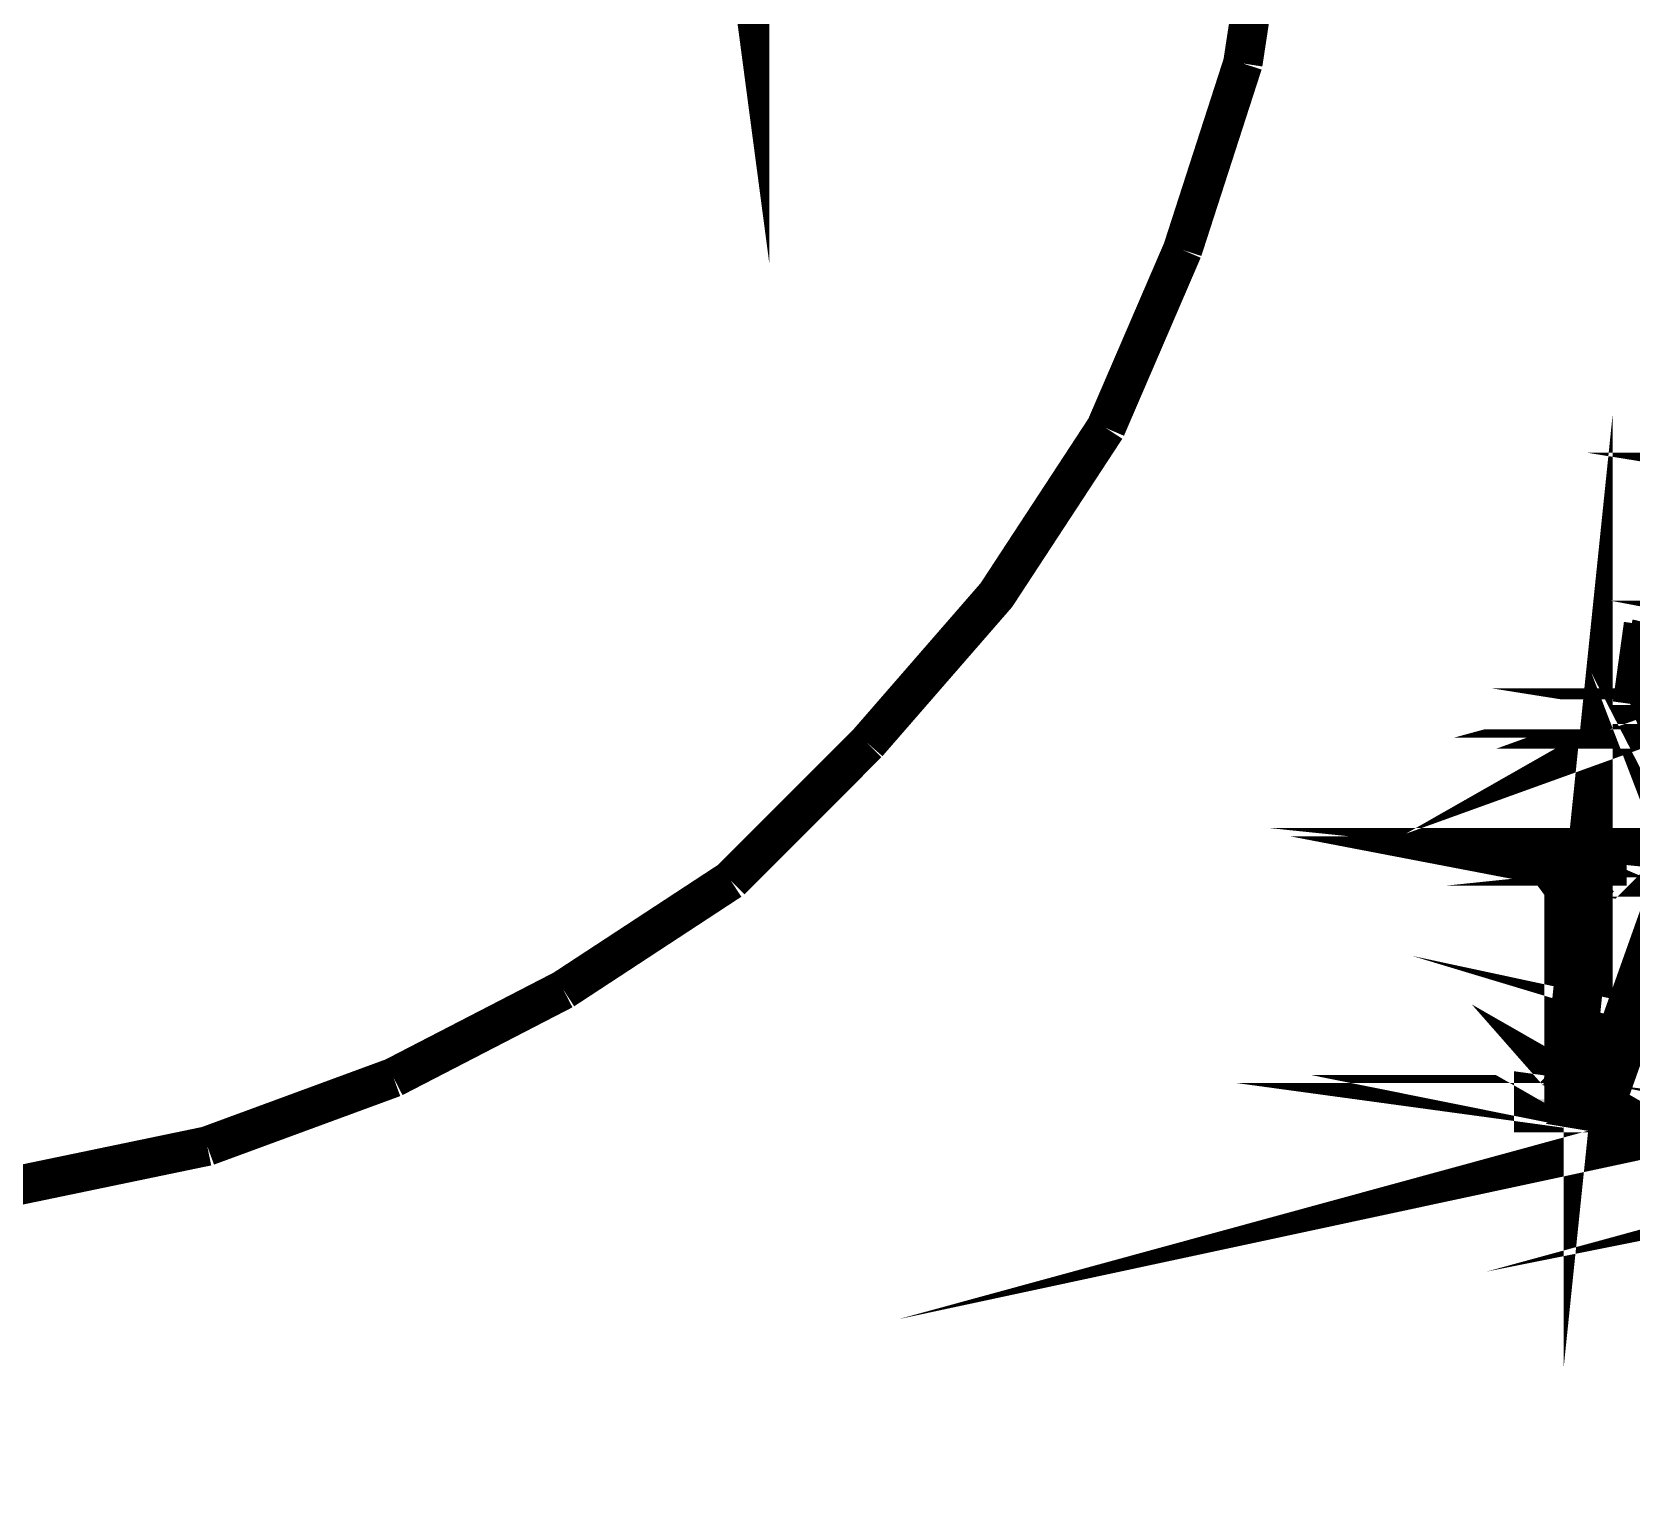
# Model space of a CAD drawing. Header units: inches. Extents: x -524 to 1067, y -71 to 1110.
# Drawn here: x 641.22 to 678.82, y 118.04 to 152.62 of the extents above; entities that cross this region are included whole.
import ezdxf

# ---------------------------------------------------------------- set-up
doc = ezdxf.new("R2010")
doc.units = ezdxf.units.IN
doc.header["$MEASUREMENT"] = 0
doc.layers.add('H', color=7, linetype='Continuous')
doc.layers.add('P', color=7, linetype='Continuous')

msp = doc.modelspace()

# ---------------------------------------------------------------- hatches: boundary and pattern name
at = {"layer": 'H', "linetype": 'Continuous'}
for points in [[(676.6245613318465, 133.1418541869889), (676.6245613318465, 133.3352955950482), (678.7524168204986, 133.1418541869889), (676.6245613318465, 133.1418541869889)], [(678.7524168204986, 133.1418541869889), (676.6245613318465, 133.3352955950482), (678.7524168204986, 133.3352955950482), (678.7524168204986, 133.1418541869889)], [(677.1428383119301, 132.8827156969471), (676.8836998218883, 133.1418541869889), (678.4932783304571, 133.1418541869889), (678.2998369223978, 132.8827156969471), (677.1428383119301, 132.8827156969471)], [(678.0406984323561, 127.5393530290453), (680.1685539210082, 133.3352955950482), (679.9094154309666, 132.4337856367341), (678.0406984323561, 127.3459116209861), (678.0406984323561, 127.5393530290453)], [(677.8509068621845, 132.4337856367341), (677.3326298821012, 132.6235772069056), (677.3326298821012, 132.8827156969471), (678.0406984323561, 132.8827156969471), (677.8509068621845, 132.6235772069056), (677.8509068621845, 132.4337856367341)], [(677.3326298821012, 127.7984915190871), (677.3326298821012, 132.6235772069056), (677.8509068621845, 132.4337856367341), (677.8509068621845, 127.5393530290453), (677.3326298821012, 127.7984915190871)], [(676.6245613318465, 127.3459116209861), (676.6245613318465, 127.5393530290453), (676.8836998218883, 127.5393530290453), (678.0406984323561, 127.3459116209861), (676.6245613318465, 127.3459116209861)], [(678.0406984323561, 127.3459116209861), (676.8836998218883, 127.5393530290453), (677.1428383119301, 127.5393530290453), (678.0406984323561, 127.3459116209861)], [(677.1428383119301, 127.5393530290453), (677.3326298821012, 127.7984915190871), (677.8509068621845, 127.5393530290453), (677.1428383119301, 127.5393530290453)], [(678.0406984323561, 127.3459116209861), (677.1428383119301, 127.5393530290453), (677.8509068621845, 127.5393530290453), (678.0406984323561, 127.3459116209861)], [(678.0406984323561, 127.3459116209861), (677.8509068621845, 127.5393530290453), (678.0406984323561, 127.5393530290453), (678.0406984323561, 127.3459116209861)]]:
    msp.add_hatch(color=256, dxfattribs=at).paths.add_polyline_path(points)

# ---------------------------------------------------------------- linework, layer by layer
at = {"layer": 'P'}
for points, const_width in [([(669.6716201553759, 151.8764720656364), (670.3796887056308, 156.5117661832835), (670.6388271956723, 161.2091075450251)], 0.927058823529412), ([(657.3753163110034, 159.5374817923617), (658.0833848612583, 154.1941191244599), (658.0833848612583, 160.2455503426165)], 0.927058823529412), ([(668.2554830548665, 147.4966666001432), (669.6716201553759, 151.8764720656364)], 0.927058823529412), ([(666.4524631382383, 143.313952380597), (668.2554830548665, 147.4966666001432)], 0.927058823529412), ([(660.8536118181828, 135.9084313060255), (663.8793274272612, 139.3867268132047), (666.4524631382383, 143.313952380597)], 0.927058823529412), ([(677.7852097802024, 127.5393530290454), (677.3326298821012, 128.0539801712409), (677.7852097802024, 132.4337856367341), (677.7852097802024, 127.5393530290454)], 1.15699861046781), ([(684.0300824064179, 142.1533039322414), (684.9936396088265, 142.1533039322414), (683.3877109381458, 142.412442422283)], 1.160648448355721), ([(683.128572448104, 138.9341469151038), (684.4790124666313, 138.67865826295), (683.128572448104, 138.67865826295), (683.128572448104, 138.9341469151038)], 1.15699861046781), ([(679.2013468807118, 136.3610112041265), (679.6502769409249, 136.6164998562803), (678.9422083906702, 136.3610112041265), (679.2013468807118, 136.3610112041265)], 1.15699861046781), ([(678.9422083906702, 136.8099412643396), (679.394788288771, 138.67865826295)], 1.160648448355721), ([(678.9422083906702, 136.8099412643396), (679.394788288771, 138.67865826295)], 1.160648448355721), ([(679.2013468807118, 138.67865826295), (678.9422083906702, 136.8099412643396)], 1.160648448355721), ([(679.394788288771, 138.67865826295), (679.2013468807118, 138.67865826295)], 1.15699861046781), ([(679.6502769409249, 136.6164998562803), (678.9422083906702, 136.6164998562803), (679.6502769409249, 136.8099412643396), (679.6502769409249, 136.6164998562803)], 1.15699861046781), ([(678.9422083906702, 136.6164998562803), (679.6502769409249, 136.8099412643396), (678.9422083906702, 136.8099412643396)], 1.15699861046781), ([(681.0700638793221, 136.6164998562803), (680.3583454911795, 136.6164998562803), (681.0700638793221, 136.8099412643396), (681.0700638793221, 136.6164998562803)], 1.15699861046781), ([(680.3583454911795, 136.6164998562803), (681.0700638793221, 136.8099412643396), (680.3583454911795, 136.8099412643396)], 1.15699861046781), ([(680.1028568390259, 133.3352955950482), (679.8437183489843, 132.4337856367341), (682.2270624897901, 127.7984915190872), (680.1028568390259, 133.3352955950482)], 1.160648448355721), ([(678.9422083906702, 136.8099412643396), (678.9422083906702, 136.6164998562803)], 1.160648448355721), ([(679.6502769409249, 136.8099412643396), (678.9422083906702, 136.8099412643396)], 1.15699861046781), ([(684.7381509566728, 136.6164998562803), (682.8694339580622, 136.6164998562803), (684.4790124666313, 136.3610112041265)], 1.15699861046781), ([(678.9422083906702, 136.3610112041265), (679.6502769409249, 136.6164998562803), (678.9422083906702, 136.6164998562803)], 1.15699861046781), ([(679.6502769409249, 136.3610112041265), (679.2013468807118, 136.3610112041265), (679.6502769409249, 136.6164998562803)], 1.15699861046781), ([(682.8694339580622, 136.6164998562803), (684.4790124666313, 136.3610112041265), (683.128572448104, 136.3610112041265)], 1.15699861046781), ([(680.3583454911795, 136.3610112041265), (681.0700638793221, 136.6164998562803), (680.3583454911795, 136.6164998562803)], 1.15699861046781), ([(678.9422083906702, 136.6164998562803), (678.9422083906702, 136.3610112041265)], 1.160648448355721), ([(679.6502769409249, 136.6164998562803), (678.9422083906702, 136.3610112041265), (679.6502769409249, 136.6164998562803)], 1.15699861046781), ([(679.2013468807118, 136.3610112041265), (679.394788288771, 136.3610112041265)], 1.160648448355721), ([(679.2013468807118, 136.3610112041265), (679.6502769409249, 136.3610112041265), (679.6502769409249, 136.3610112041265), (679.2013468807118, 136.3610112041265)], 1.160648448355721), ([(679.2013468807118, 136.3610112041265), (679.2013468807118, 136.3610112041265)], 1.160648448355721), ([(679.394788288771, 136.3610112041265), (679.2013468807118, 136.3610112041265)], 1.15699861046781), ([(679.6502769409249, 136.3610112041265), (679.2013468807118, 136.3610112041265)], 1.15699861046781), ([(679.6502769409249, 136.3610112041265), (679.2013468807118, 136.3610112041265)], 1.15699861046781), ([(679.394788288771, 136.3610112041265), (679.394788288771, 136.3610112041265), (679.394788288771, 136.3610112041265)], 1.160648448355721), ([(679.6502769409249, 136.3610112041265), (679.394788288771, 136.3610112041265)], 1.160648448355721), ([(657.6344548010452, 132.6892742888879), (660.8536118181828, 135.9084313060255)], 0.927058823529412), ([(683.3877109381458, 133.141854186989), (681.5189939395352, 133.3352955950482), (683.3877109381458, 133.3352955950482), (683.3877109381458, 133.141854186989)], 1.15699861046781), ([(687.5047280757096, 133.3352955950482), (685.639660914987, 133.141854186989), (687.5047280757096, 133.141854186989)], 1.15699861046781), ([(676.6245613318465, 133.3352955950482), (678.6867197385163, 133.141854186989), (676.6245613318465, 133.3352955950482)], 1.160648448355721), ([(678.6867197385163, 133.141854186989), (676.6245613318465, 133.3352955950482)], 1.160648448355721), ([(676.6245613318465, 133.3352955950482), (678.6867197385163, 133.3352955950482), (678.6867197385163, 133.141854186989)], 1.15699861046781), ([(685.8951495671406, 133.3352955950482), (687.5047280757096, 133.3352955950482), (685.639660914987, 133.141854186989), (685.8951495671406, 133.3352955950482)], 1.15699861046781), ([(679.8437183489843, 132.4337856367341), (678.0406984323561, 127.5393530290454), (680.1028568390259, 133.3352955950482)], 1.15699861046781), ([(678.4932783304571, 133.141854186989), (676.8836998218883, 133.141854186989), (678.2341398404153, 132.8827156969472), (678.4932783304571, 133.141854186989)], 1.160648448355721), ([(678.0406984323561, 132.8827156969472), (677.3326298821012, 132.8827156969472), (677.7852097802024, 132.6892742888879)], 1.15699861046781), ([(676.6245613318465, 133.141854186989), (678.6867197385163, 133.141854186989), (676.8836998218883, 133.141854186989), (676.6245613318465, 133.141854186989)], 1.160648448355721), ([(678.6867197385163, 133.141854186989), (676.8836998218883, 133.141854186989)], 1.160648448355721), ([(676.8836998218883, 133.141854186989), (678.2341398404153, 132.8827156969472)], 1.160648448355721), ([(676.8836998218883, 133.141854186989), (678.6867197385163, 133.141854186989)], 1.15699861046781), ([(678.2341398404153, 132.8827156969472), (677.0771412299475, 132.8827156969472), (676.8836998218883, 133.141854186989)], 1.15699861046781), ([(677.0771412299475, 132.8827156969472), (678.0406984323561, 132.8827156969472)], 1.160648448355721), ([(677.0771412299475, 132.8827156969472), (678.0406984323561, 132.8827156969472)], 1.160648448355721), ([(677.3326298821012, 132.8827156969472), (677.0771412299475, 132.8827156969472)], 1.160648448355721), ([(677.0771412299475, 132.8827156969472), (678.0406984323561, 132.8827156969472)], 1.160648448355721), ([(677.0771412299475, 132.8827156969472), (678.0406984323561, 132.8827156969472), (678.0406984323561, 132.8827156969472)], 1.160648448355721), ([(677.0771412299475, 132.8827156969472), (678.0406984323561, 132.8827156969472), (678.2341398404153, 132.8827156969472)], 1.160648448355721), ([(678.0406984323561, 132.8827156969472), (677.0771412299475, 132.8827156969472)], 1.15699861046781), ([(678.0406984323561, 132.8827156969472), (677.0771412299475, 132.8827156969472)], 1.15699861046781), ([(678.0406984323561, 132.8827156969472), (677.0771412299475, 132.8827156969472)], 1.15699861046781), ([(678.2341398404153, 132.8827156969472), (677.0771412299475, 132.8827156969472)], 1.15699861046781), ([(677.3326298821012, 132.8827156969472), (678.0406984323561, 132.8827156969472)], 1.160648448355721), ([(677.7852097802024, 132.6892742888879), (677.3326298821012, 132.6892742888879), (677.3326298821012, 132.8827156969472)], 1.160648448355721), ([(677.3326298821012, 132.4337856367341), (677.3326298821012, 132.6892742888879), (677.7852097802024, 132.4337856367341)], 1.15699861046781), ([(678.0406984323561, 132.8827156969472), (677.3326298821012, 132.8827156969472)], 1.15699861046781), ([(677.3326298821012, 132.8827156969472), (677.7852097802024, 132.6892742888879)], 1.15699861046781), ([(678.0406984323561, 132.8827156969472), (677.3326298821012, 132.8827156969472)], 1.15699861046781), ([(677.7852097802024, 132.6892742888879), (678.0406984323561, 132.8827156969472)], 1.160648448355721), ([(682.8694339580622, 133.141854186989), (681.9679239997486, 133.141854186989), (682.8694339580622, 132.8827156969472)], 1.160648448355721), ([(653.7072292336529, 130.1161385779106), (657.6344548010452, 132.6892742888879)], 0.927058823529412), ([(677.7852097802024, 132.6892742888879), (677.3326298821012, 132.6892742888879)], 1.160648448355721), ([(677.3326298821012, 132.6892742888879), (677.7852097802024, 132.4337856367341), (677.7852097802024, 132.6892742888879)], 1.15699861046781), ([(677.7852097802024, 132.4337856367341), (677.3326298821012, 132.4337856367341)], 1.160648448355721), ([(677.7852097802024, 132.4337856367341), (677.3326298821012, 132.4337856367341)], 1.160648448355721), ([(677.3326298821012, 128.0539801712409), (677.7852097802024, 132.4337856367341)], 1.15699861046781), ([(677.3326298821012, 132.4337856367341), (677.3326298821012, 128.0539801712409)], 1.15699861046781), ([(679.8437183489843, 132.4337856367341), (678.0406984323561, 127.5393530290454)], 1.15699861046781), ([(678.0406984323561, 127.3459116209861), (679.8437183489843, 132.4337856367341)], 1.15699861046781), ([(682.8694339580622, 127.5393530290454), (681.9679239997486, 127.3459116209861), (682.675992550003, 127.5393530290454)], 1.160648448355721), ([(686.6032181173955, 127.5393530290454), (687.5047280757096, 127.3459116209861), (686.8623566074373, 127.5393530290454)], 1.160648448355721), ([(692.6582991734399, 127.5393530290454), (691.6910921331435, 127.3459116209861), (692.3991606833981, 127.5393530290454)], 1.160648448355721), ([(649.7143065842783, 128.0539801712409), (653.7072292336529, 130.1161385779106)], 0.927058823529412), ([(677.3326298821012, 127.7984915190872), (677.7852097802024, 127.5393530290454), (677.3326298821012, 128.0539801712409), (677.3326298821012, 127.7984915190872)], 1.15699861046781), ([(645.3381509566727, 126.4444016626721), (649.7143065842783, 128.0539801712409)], 0.927058823529412), ([(677.3326298821012, 127.7984915190872), (677.7852097802024, 127.5393530290454), (677.3326298821012, 127.7984915190872), (677.7852097802024, 127.5393530290454), (677.0771412299475, 127.5393530290454)], 1.15699861046781), ([(677.0771412299475, 127.5393530290454), (677.3326298821012, 127.7984915190872)], 1.160648448355721), ([(676.6245613318465, 127.5393530290454), (678.0406984323561, 127.3459116209861), (676.6245613318465, 127.3459116209861), (676.6245613318465, 127.5393530290454)], 1.15699861046781), ([(677.7852097802024, 127.5393530290454), (677.0771412299475, 127.5393530290454), (678.0406984323561, 127.3459116209861)], 1.15699861046781), ([(676.8836998218883, 127.5393530290454), (676.8836998218883, 127.5393530290454)], 1.160648448355721), ([(676.8836998218883, 127.5393530290454), (678.0406984323561, 127.3459116209861), (676.8836998218883, 127.5393530290454)], 1.15699861046781), ([(676.8836998218883, 127.5393530290454), (678.0406984323561, 127.3459116209861), (676.8836998218883, 127.5393530290454)], 1.15699861046781), ([(677.0771412299475, 127.5393530290454), (677.0771412299475, 127.5393530290454)], 1.160648448355721), ([(677.7852097802024, 127.5393530290454), (677.0771412299475, 127.5393530290454)], 1.15699861046781), ([(677.0771412299475, 127.5393530290454), (677.7852097802024, 127.5393530290454)], 1.15699861046781), ([(677.0771412299475, 127.5393530290454), (678.0406984323561, 127.3459116209861), (677.0771412299475, 127.5393530290454)], 1.15699861046781), ([(678.0406984323561, 127.3459116209861), (677.7852097802024, 127.5393530290454)], 1.160648448355721), ([(677.7852097802024, 127.5393530290454), (677.7852097802024, 127.5393530290454), (677.7852097802024, 127.5393530290454)], 1.160648448355721), ([(678.0406984323561, 127.5393530290454), (678.0406984323561, 127.3459116209861), (678.0406984323561, 127.5393530290454)], 1.160648448355721), ([(678.0406984323561, 127.5393530290454), (678.0406984323561, 127.3459116209861)], 1.160648448355721), ([(640.7028568390258, 125.4808444602635), (645.3381509566727, 126.4444016626721)], 0.927058823529412)]:
    msp.add_lwpolyline(points, dxfattribs=dict(at, const_width=const_width))

doc.saveas('drawing.dxf')
